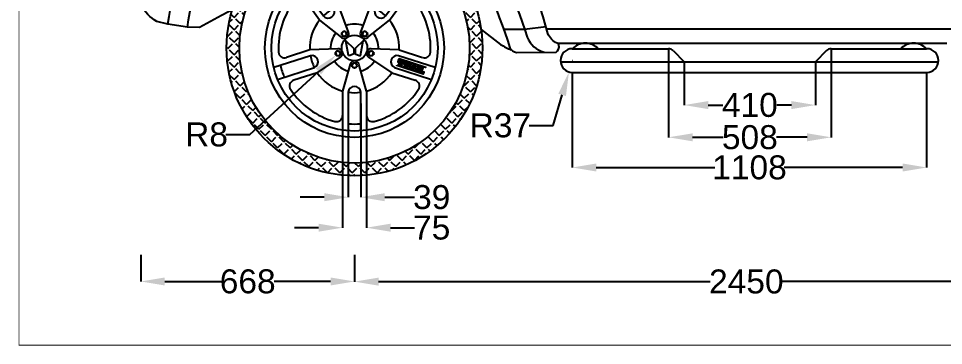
# Model space of a CAD drawing. Header units: millimetres. Extents: x 95227 to 123007, y 41076 to 56298.
# Drawn here: x 117435 to 120327, y 41076 to 42099 of the extents above; entities that cross this region are included whole.
import ezdxf

# ---------------------------------------------------------------- set-up
doc = ezdxf.new("R2010")
doc.units = ezdxf.units.MM
doc.header["$MEASUREMENT"] = 0
doc.layers.add('Dimensions', color=9, linetype='Continuous')
doc.styles.get("Standard").update_dxf_attribs({"font": 'arial.ttf'})
doc.dimstyles.get("Standard").update_dxf_attribs({"dimtxt": 75, "dimasz": 75, "dimexe": 0.18, "dimexo": 0.0625, "dimgap": 0.09, "dimtad": 0, "dimtih": 1, "dimtoh": 1, "dimdec": 0, "dimzin": 0, "dimdsep": 46, "dimtxsty": 'Standard', "dimcen": 0.09, "dimadec": 0, "dimazin": 0, "dimtfac": 1, "dimtdec": 0, "dimtofl": 0, "dimtmove": 0, "dimatfit": 3, "dimfxl": 1, "dimtolj": 1, "dimtzin": 0, "dimarcsym": 0})

# ---------------------------------------------------------------- blocks, each defined once
blk = doc.blocks.new('*U3')
blk.add_circle((0, -3.3), 8)
blk.add_arc((0, -3.3), 14.6, 16.3739, 164.0888)
blk = doc.blocks.new('*U4')
at = {"color": 0, "linetype": 'ByBlock', "lineweight": -2, "transparency": 16777216}
for p, rotation in [((86446.1, 54757.7), 215.9999999999999), ((86506.5, 54757.7), 144), ((86427.5, 54700.3), 287.9999999999999), ((86525.1, 54700.3), 72)]:
    blk.add_blockref('*U3', p, dxfattribs=dict(at, rotation=rotation))
blk.add_blockref('*U3', (86476.3, 54664.8), dxfattribs=at)
blk = doc.blocks.new('*U5')
blk.add_lwpolyline([(8, 0), (4, 6.9), (-4, 6.9), (-8, 0), (-4, -6.9), (4, -6.9)], close=True)
blk = doc.blocks.new('*U6')
at = {"color": 0, "linetype": 'ByBlock', "lineweight": -2, "transparency": 16777216}
for p, rotation in [((86444.2, 54760.4), 215.9999999999999), ((86508.4, 54760.4), 144), ((86424.3, 54699.3), 287.9999999999999), ((86528.2, 54699.3), 71.99999999999996)]:
    blk.add_blockref('*U5', p, dxfattribs=dict(at, rotation=rotation))
blk.add_blockref('*U5', (86476.3, 54661.5), dxfattribs=at)
blk = doc.blocks.new('Thar Text')
h = blk.add_hatch(color=1)
h.dxf.hatch_style = 1
h.paths.add_polyline_path([(46.7, -3), (-34.6, 23.4), (-35.1, 21.7), (46.1, -4.7)])
h.paths.add_polyline_path([(-15.4, 11.2, -0.382894), (-13.9, 8.7), (-16.4, 1.4, -0.23712), (-17.9, 0.6), (-19.2, 0.6, 0.31703), (-19.4, 0.4), (-20, -1.3), (-10.7, -4.4), (-10.2, -2.9, 0.242247), (-10.7, -1.1, -0.339913), (-11, -0.2), (-10.4, 1.6, -0.265073), (-10.3, 1.7, -0.273396), (-5.9, 0.3, -0.277258), (-5.9, 0.1), (-6.5, -1.5, -0.294154), (-7.4, -2.3, 0.288317), (-8.7, -3.4), (-9.2, -4.9), (5.4, -9.6), (6, -7.6, -0.393076), (4.7, -5.4), (4.8, -5.1, -0.353837), (6, -4.5), (10.8, -6, -0.376101), (11.5, -7.4, -0.347638), (10.2, -8.3), (9, -8.3), (8.3, -10.5), (27.2, -16.6), (28, -13.9), (26.4, -13.4, -0.348559), (26, -12.8), (26.7, -10.7, -0.381602), (27.7, -10), (29.6, -10.6, -0.406679), (30.5, -12.6), (29.5, -15.8, 0.400639), (30.6, -17.9), (40.6, -21.1), (41.6, -18.3), (36.1, -16.5, -0.333412), (35.2, -15), (35.7, -13.1, 0.344418), (35.1, -11.1, 0.196792), (37.3, -9.2), (38.4, -6.2, 0.356185), (36.6, -3.6), (32, -2.1), (31.3, -4.1, 0.250677), (32, -5.5, -0.521072), (31.7, -7.7, -0.179004), (30.2, -7.8), (28.3, -7.1, -0.34931), (27.9, -6.3), (29.6, -1.4), (22.9, 0.8), (22.1, -1.6, -0.435565), (23.4, -3.7), (21.2, -10.5, -0.584703), (17.9, -10.3), (16.7, 1.7, 0.27519), (15.3, 3.2), (11.4, 4.5), (11.7, -3.1, -0.566637), (11.2, -3.6), (7.8, -2.5, -0.426032), (7.8, -1.8), (9.6, 0.4), (10.1, 2, 0.26241), (9.7, 3.6), (1.6, -5.4, -0.497213), (-1.2, -3.7), (1.2, 3.7, -0.471858), (3.7, 5.1), (4.3, 6.8), (-4.2, 9.6), (-4.9, 7.6, 0.376102), (-4, 6), (-4.7, 3.9, -0.251657), (-9.4, 5.4), (-9.1, 6.4, -0.401256), (-7, 8.1), (-6.3, 10.3), (-16.9, 13.7), (-26.6, 16.8), (-35.8, 19.8), (-38.1, 12.7), (-36.4, 12.1, -0.37191), (-31.2, 15.3, -0.585078), (-30.4, 13.7), (-32.6, 7, -0.316215), (-34.2, 6), (-35.5, 6.1, 0.351509), (-35.9, 5.8), (-36.5, 4.1), (-31, 2.4), (-25.6, 0.6), (-25, 2.3, 0.351509), (-25.2, 2.7), (-26.4, 3.4, -0.316215), (-27, 5.2), (-24.9, 11.9, -0.585078), (-23.3, 12.7, -0.37191), (-21, 7.1), (-19.3, 6.6), (-18.1, 10.1, -0.399434)])
h.paths.add_polyline_path([(40, -23.5), (-41.3, 2.9), (-41.8, 1.3), (39.4, -25.1)])
at = {"color": 1}
for points in [[(-41.3, 2.9), (40, -23.5), (39.4, -25.1), (-41.8, 1.3)], [(-34.6, 23.4), (46.7, -3), (46.1, -4.7), (-35.1, 21.7)]]:
    blk.add_lwpolyline(points, close=True, dxfattribs=at)
blk.add_lwpolyline([(-16.9, 13.7), (-26.6, 16.8), (-35.8, 19.8), (-38.1, 12.7), (-36.4, 12.1, -0.37191), (-31.2, 15.3, -0.585078), (-30.4, 13.7), (-32.6, 7, -0.316215), (-34.2, 6), (-35.5, 6.1, 0.351509), (-35.9, 5.8), (-36.5, 4.1), (-31, 2.4), (-25.6, 0.6), (-25, 2.3, 0.351509), (-25.2, 2.7), (-26.4, 3.4, -0.316215), (-27, 5.2), (-24.9, 11.9, -0.585078), (-23.3, 12.7, -0.37191), (-21, 7.1), (-19.3, 6.6), (-18.1, 10.1, -0.399434), (-15.4, 11.2, -0.382894), (-13.9, 8.7), (-16.4, 1.4, -0.23712), (-17.9, 0.6), (-19.2, 0.6, 0.31703), (-19.4, 0.4), (-20, -1.3), (-10.7, -4.4), (-10.2, -2.9, 0.242247), (-10.7, -1.1, -0.339913), (-11, -0.2), (-10.4, 1.6, -0.265073), (-10.3, 1.7, -0.273396), (-5.9, 0.3, -0.277258), (-5.9, 0.1), (-6.5, -1.5, -0.294154), (-7.4, -2.3, 0.288317), (-8.7, -3.4), (-9.2, -4.9), (5.4, -9.6), (6, -7.6, -0.393076), (4.7, -5.4), (4.8, -5.1, -0.353837), (6, -4.5), (10.8, -6, -0.376101), (11.5, -7.4, -0.347638), (10.2, -8.3), (9, -8.3), (8.3, -10.5), (27.2, -16.6), (28, -13.9), (26.4, -13.4, -0.348559), (26, -12.8), (26.7, -10.7, -0.381602), (27.7, -10), (29.6, -10.6, -0.406679), (30.5, -12.6), (29.5, -15.8, 0.400639), (30.6, -17.9), (40.6, -21.1), (41.6, -18.3), (36.1, -16.5, -0.333412), (35.2, -15), (35.7, -13.1, 0.344418), (35.1, -11.1, 0.196792), (37.3, -9.2), (38.4, -6.2, 0.356185), (36.6, -3.6), (32, -2.1), (31.3, -4.1, 0.250677), (32, -5.5, -0.521072), (31.7, -7.7, -0.179004), (30.2, -7.8), (28.3, -7.1, -0.34931), (27.9, -6.3), (29.6, -1.4), (22.9, 0.8), (22.1, -1.6, -0.435565), (23.4, -3.7), (21.2, -10.5, -0.584703), (17.9, -10.3), (16.7, 1.7, 0.27519), (15.3, 3.2), (11.4, 4.5), (11.7, -3.1, -0.58706), (11.2, -3.6), (7.8, -2.5, -0.426032), (7.8, -1.8), (9.6, 0.4), (10.1, 2, 0.26241), (9.7, 3.6), (1.6, -5.4, -0.497213), (-1.2, -3.7), (1.2, 3.7, -0.471858), (3.7, 5.1), (4.3, 6.8), (-4.2, 9.6), (-4.9, 7.6, 0.376102), (-4, 6), (-4.7, 3.9, -0.251657), (-9.4, 5.4), (-9.1, 6.4, -0.401256), (-7, 8.1), (-6.3, 10.3), (-16.9, 13.7)], format="xyb", dxfattribs=at)
blk = doc.blocks.new('Wheel')
h = blk.add_hatch()
h.set_pattern_fill('ANGLE', color=256, scale=100, angle=45)
h.set_pattern_definition([(45, (-86476.282, -54716.16), (-19.4454365, 19.4454365), [20, -7.5]), (135, (-86476.282, -54716.16), (-19.4454365, -19.4454365), [20, -7.5])])
h.paths.add_polyline_path([(0, 400), (0, 360, -0.414214), (360, 0), (400, 0, 0.414214)])
h.paths.add_polyline_path([(0, 400, 0.414214), (-400, 0), (-360, 0, -0.414214), (0, 360)])
h.paths.add_polyline_path([(-360, 0), (-400, 0, 0.414214), (0, -400), (0, -360, -0.414214)])
h.paths.add_polyline_path([(400, 0), (360, 0, -0.414214), (0, -360), (0, -400, 0.414214)])
for points in [[(-168.2, 198.3), (-97.1, 100.4, 0.916875), (-65.5, 123.4), (-136.6, 221.2)], [(136.6, 221.2), (65.5, 123.4, 0.916875), (97.1, 100.4), (168.2, 198.3)], [(-240.6, -98.7), (-125.5, -61.3, 0.916875), (-137.6, -24.2), (-252.6, -61.6)], [(252.6, -61.6), (137.6, -24.2, 0.916875), (125.5, -61.3), (240.6, -98.7)], [(19.5, -259.3), (19.5, -138.3, 0.916875), (-19.5, -138.3), (-19.5, -259.3)]]:
    blk.add_lwpolyline(points, format="xyb")
for points in [[(-48.9, 131.2), (-94.2, 193.4)], [(48.9, 131.2), (94.2, 193.4)], [(-109.6, 87.1), (-154.8, 149.3)], [(109.6, 87.1), (154.8, 149.3)], [(-18.4, 49.2), (-48.9, 131.2)], [(48.9, 131.2), (18.3, 49.1)], [(-109.6, 87.1), (-41, 32.6)], [(41.1, 32.7), (109.6, 87.1)], [(-1.9, -2), (-1.8, -18.5), (-14.1, -23.7), (-18.9, -23.7), (-27.1, 22.8), (-1.9, -2)], [(1.9, -2), (1.8, -18.5), (14.1, -23.7), (18.9, -23.7), (27, 22.8), (1.9, -2)], [(-139.9, -6), (-213, -29.8)], [(-52.5, -2.3), (-139.9, -6)], [(139.9, -6), (52.4, -2.3)], [(139.9, -6), (213, -29.8)], [(-116.7, -77.3), (-43.7, -29)], [(-14.1, -50.6), (-37.5, -134.9)], [(37.5, -134.9), (14, -50.5)], [(43.8, -29), (116.7, -77.3)], [(-116.7, -77.3), (-189.9, -101.1)], [(116.7, -77.3), (189.9, -101.1)], [(-37.5, -134.9), (-37.5, -211.8)], [(37.5, -134.9), (37.5, -211.8)]]:
    blk.add_lwpolyline(points)
for radius in [400, 360, 280, 260, 40]:
    blk.add_circle((0, 0), radius)
for centre, radius, start, end in [((0, 0), 238, 68.8883, 111.1117), ((0, 0), 238, 121.3003, 130.6997), ((-78.9, 204.5), 18.8, 111.1117, 216), ((78.9, 204.5), 18.8, 324, 68.8883), ((0, 0), 238, 49.3003, 58.6997), ((0, 0), 238, 140.8883, 183.1117), ((-170.1, 138.3), 18.8, 36, 140.8883), ((170.1, 138.3), 18.8, 39.1117, 144), ((0, 0), 238, 356.8883, 39.1117), ((0, 0), 140, 117.9935, 134.0065), ((0, 0), 140, 69.5368, 110.4632), ((0, 0), 140, 45.9935, 62.0065), ((0, 0), 140, 141.5368, 182.4632), ((0, 0), 140, 357.5368, 38.4632), ((0, 0), 75, 69.5368, 110.4632), ((0, 0), 75, 141.5368, 182.4632), ((0, 0), 75, 357.5368, 38.4632), ((-218.9, -11.9), 18.8, 183.1117, 288), ((0, 0), 140, 189.9935, 206.0065), ((218.9, -11.9), 18.8, 252, 356.8883), ((0, 0), 238, 193.3003, 202.6997), ((0, 0), 75, 213.5368, 254.4632), ((0, 0), 75, 285.5368, 326.4632), ((0, 0), 140, 213.5368, 254.4632), ((0, 0), 140, 285.5368, 326.4632), ((-184.1, -119), 18.8, 108, 212.8883), ((184.1, -119), 18.8, 327.1117, 72), ((0, 0), 238, 212.8883, 255.1117), ((0, 0), 140, 261.9935, 278.0065), ((0, 0), 238, 284.8883, 327.1117), ((-56.3, -211.8), 18.8, 255.1117, 0), ((56.3, -211.8), 18.8, 180, 284.8883), ((0, 0), 238, 265.3003, 274.6997)]:
    blk.add_arc(centre, radius, start, end)
for name in ['*U4', '*U6']:
    blk.add_blockref(name, (-86476.3, -54716.2))
at = {"color": 1, "xscale": 1.026477805229593, "yscale": 1.026477805229593, "zscale": 1.026477805229593}
blk.add_blockref('Thar Text', (174.7, -56.7), dxfattribs=at)
blk = doc.blocks.new('*D136')
at = {"layer": 'Defpoints', "color": 0, "transparency": 16777216}
for p in [(118466.2, 41833.7), (118505.2, 41833.7), (118505.2, 41540)]:
    blk.add_point(p, dxfattribs=at)
at = {"layer": 'Dimensions', "color": 0, "lineweight": -2, "transparency": 16777216}
for p, q in [((118466.2, 41833.7), (118466.2, 41539.8)), ((118505.2, 41833.7), (118505.2, 41539.8)), ((118391.2, 41540), (118316.2, 41540)), ((118580.2, 41540), (118673.2, 41540))]:
    blk.add_line(p, q, dxfattribs=at)
at = {"layer": 'Dimensions', "color": 0, "transparency": 16777216}
for points in [[(118391.2, 41552.5), (118391.2, 41527.5), (118466.2, 41540)], [(118580.2, 41552.5), (118580.2, 41527.5), (118505.2, 41540)]]:
    blk.add_solid(points, dxfattribs=at)
at = {"layer": 'Dimensions', "color": 0, "transparency": 16777216, "insert": (118727.1, 41540), "char_height": 75, "attachment_point": 5}
blk.add_mtext('\\A1;39', dxfattribs=at)
blk = doc.blocks.new('*D137')
at = {"layer": 'Defpoints', "color": 0, "transparency": 16777216}
for p in [(118448.2, 41833.7), (118523.2, 41833.7), (118523.2, 41444.6)]:
    blk.add_point(p, dxfattribs=at)
at = {"layer": 'Dimensions', "color": 0, "lineweight": -2, "transparency": 16777216}
for p, q in [((118448.2, 41833.7), (118448.2, 41444.4)), ((118523.2, 41833.7), (118523.2, 41444.4)), ((118373.2, 41444.6), (118298.2, 41444.6)), ((118598.2, 41444.6), (118673.2, 41444.6))]:
    blk.add_line(p, q, dxfattribs=at)
at = {"layer": 'Dimensions', "color": 0, "transparency": 16777216}
for points in [[(118373.2, 41457.1), (118373.2, 41432.1), (118448.2, 41444.6)], [(118598.2, 41457.1), (118598.2, 41432.1), (118523.2, 41444.6)]]:
    blk.add_solid(points, dxfattribs=at)
at = {"layer": 'Dimensions', "color": 0, "transparency": 16777216, "insert": (118727, 41444.6), "char_height": 75, "attachment_point": 5}
blk.add_mtext('\\A1;75', dxfattribs=at)
blk = doc.blocks.new('*D108')
at = {"layer": 'Defpoints', "color": 0, "transparency": 16777216}
for p in [(118427.9, 41984.8), (118433.8, 41990.2)]:
    blk.add_point(p, dxfattribs=at)
at = {"layer": 'Dimensions', "color": 0, "lineweight": -2, "transparency": 16777216}
for p, q in [((118433.7, 41990.2), (118433.9, 41990.2)), ((118433.8, 41990.1), (118433.8, 41990.3)), ((118158.7, 41736.1), (118372.8, 41933.9)), ((118083.7, 41736.1), (118158.7, 41736.1))]:
    blk.add_line(p, q, dxfattribs=at)
at = {"layer": 'Dimensions', "color": 0, "transparency": 16777216}
blk.add_solid([(118364.3, 41943.1), (118381.3, 41924.7), (118427.9, 41984.8)], dxfattribs=at)
at = {"layer": 'Dimensions', "color": 0, "transparency": 16777216, "insert": (118023.1, 41736.1), "char_height": 75, "attachment_point": 5}
blk.add_mtext('\\A1;R8', dxfattribs=at)
blk = doc.blocks.new('*D148')
at = {"layer": 'Defpoints', "color": 0, "transparency": 16777216}
for p in [(119166.7, 41930.6), (120274.5, 41930.6), (120274.5, 41633)]:
    blk.add_point(p, dxfattribs=at)
at = {"layer": 'Dimensions', "color": 0, "lineweight": -2, "transparency": 16777216}
for p, q in [((119166.7, 41930.6), (119166.7, 41632.9)), ((120274.5, 41930.6), (120274.5, 41632.9)), ((119241.7, 41633), (119612, 41633)), ((120199.5, 41633), (119829.2, 41633))]:
    blk.add_line(p, q, dxfattribs=at)
at = {"layer": 'Dimensions', "color": 0, "transparency": 16777216}
for points in [[(119241.7, 41645.5), (119241.7, 41620.5), (119166.7, 41633)], [(120199.5, 41645.5), (120199.5, 41620.5), (120274.5, 41633)]]:
    blk.add_solid(points, dxfattribs=at)
at = {"layer": 'Dimensions', "color": 0, "transparency": 16777216, "insert": (119720.6, 41633), "char_height": 75, "attachment_point": 5}
blk.add_mtext('\\A1;1108', dxfattribs=at)
blk = doc.blocks.new('*D111')
at = {"layer": 'Defpoints', "color": 0, "transparency": 16777216}
for p in [(119166.7, 41967.7), (119156.2, 41932.2)]:
    blk.add_point(p, dxfattribs=at)
at = {"layer": 'Dimensions', "color": 0, "lineweight": -2, "transparency": 16777216}
for p, q in [((119166.6, 41967.7), (119166.8, 41967.7)), ((119166.7, 41967.6), (119166.7, 41967.8)), ((119106.3, 41764.5), (119134.8, 41860.3)), ((119031.3, 41764.5), (119106.3, 41764.5))]:
    blk.add_line(p, q, dxfattribs=at)
at = {"layer": 'Dimensions', "color": 0, "transparency": 16777216}
blk.add_solid([(119122.8, 41863.8), (119146.8, 41856.7), (119156.2, 41932.2)], dxfattribs=at)
at = {"layer": 'Dimensions', "color": 0, "transparency": 16777216, "insert": (118941.6, 41764.5), "char_height": 75, "attachment_point": 5}
blk.add_mtext('\\A1;R37', dxfattribs=at)
blk = doc.blocks.new('*D149')
at = {"layer": 'Defpoints', "color": 0, "transparency": 16777216}
for p in [(119467.7, 42004.8), (119975.7, 42004.8), (119975.7, 41727.5)]:
    blk.add_point(p, dxfattribs=at)
at = {"layer": 'Dimensions', "color": 0, "lineweight": -2, "transparency": 16777216}
for p, q in [((119467.7, 42004.7), (119467.7, 41727.3)), ((119975.7, 42004.7), (119975.7, 41727.3)), ((119542.7, 41727.5), (119638.7, 41727.5)), ((119900.7, 41727.5), (119804.7, 41727.5))]:
    blk.add_line(p, q, dxfattribs=at)
at = {"layer": 'Dimensions', "color": 0, "transparency": 16777216}
for points in [[(119542.7, 41740), (119542.7, 41715), (119467.7, 41727.5)], [(119900.7, 41740), (119900.7, 41715), (119975.7, 41727.5)]]:
    blk.add_solid(points, dxfattribs=at)
at = {"layer": 'Dimensions', "color": 0, "transparency": 16777216, "insert": (119721.7, 41727.5), "char_height": 75, "attachment_point": 5}
blk.add_mtext('\\A1;508', dxfattribs=at)
blk = doc.blocks.new('*D150')
at = {"layer": 'Defpoints', "color": 0, "transparency": 16777216}
for p in [(119516.5, 41963.4), (119926.9, 41963.4), (119926.9, 41828.4)]:
    blk.add_point(p, dxfattribs=at)
at = {"layer": 'Dimensions', "color": 0, "lineweight": -2, "transparency": 16777216}
for p, q in [((119516.5, 41963.3), (119516.5, 41828.2)), ((119926.9, 41963.3), (119926.9, 41828.2)), ((119591.5, 41828.4), (119637.4, 41828.4)), ((119851.9, 41828.4), (119806, 41828.4))]:
    blk.add_line(p, q, dxfattribs=at)
at = {"layer": 'Dimensions', "color": 0, "transparency": 16777216}
for points in [[(119591.5, 41840.9), (119591.5, 41815.9), (119516.5, 41828.4)], [(119851.9, 41840.9), (119851.9, 41815.9), (119926.9, 41828.4)]]:
    blk.add_solid(points, dxfattribs=at)
at = {"layer": 'Dimensions', "color": 0, "transparency": 16777216, "insert": (119721.7, 41828.4), "char_height": 75, "attachment_point": 5}
blk.add_mtext('\\A1;410', dxfattribs=at)
blk = doc.blocks.new('*D122')
at = {"layer": 'Defpoints', "color": 0, "transparency": 16777216}
for p in [(117817.6, 41359.8), (118485.7, 41359.8), (118485.7, 41276.3)]:
    blk.add_point(p, dxfattribs=at)
at = {"layer": 'Dimensions', "color": 0, "lineweight": -2, "transparency": 16777216}
for p, q in [((117817.6, 41359.7), (117817.6, 41276.1)), ((118485.7, 41359.7), (118485.7, 41276.1)), ((117892.6, 41276.3), (118068.4, 41276.3)), ((118410.7, 41276.3), (118234.9, 41276.3))]:
    blk.add_line(p, q, dxfattribs=at)
at = {"layer": 'Dimensions', "color": 0, "transparency": 16777216}
for points in [[(117892.6, 41288.8), (117892.6, 41263.8), (117817.6, 41276.3)], [(118410.7, 41288.8), (118410.7, 41263.8), (118485.7, 41276.3)]]:
    blk.add_solid(points, dxfattribs=at)
at = {"layer": 'Dimensions', "color": 0, "transparency": 16777216, "insert": (118151.7, 41276.3), "char_height": 75, "attachment_point": 5}
blk.add_mtext('\\A1;668', dxfattribs=at)
blk = doc.blocks.new('*D123')
at = {"layer": 'Defpoints', "color": 0, "transparency": 16777216}
for p in [(118485.7, 41359.8), (120935.7, 41359.8), (120935.7, 41275.9)]:
    blk.add_point(p, dxfattribs=at)
at = {"layer": 'Dimensions', "color": 0, "lineweight": -2, "transparency": 16777216}
for p, q in [((118485.7, 41359.7), (118485.7, 41275.7)), ((120935.7, 41359.7), (120935.7, 41275.7)), ((118560.7, 41275.9), (119598.1, 41275.9)), ((120860.7, 41275.9), (119823.3, 41275.9))]:
    blk.add_line(p, q, dxfattribs=at)
at = {"layer": 'Dimensions', "color": 0, "transparency": 16777216}
for points in [[(118560.7, 41288.4), (118560.7, 41263.4), (118485.7, 41275.9)], [(120860.7, 41288.4), (120860.7, 41263.4), (120935.7, 41275.9)]]:
    blk.add_solid(points, dxfattribs=at)
at = {"layer": 'Dimensions', "color": 0, "transparency": 16777216, "insert": (119710.7, 41275.9), "char_height": 75, "attachment_point": 5}
blk.add_mtext('\\A1;2450', dxfattribs=at)

msp = doc.modelspace()

# ---------------------------------------------------------------- linework, layer by layer
at = {"const_width": 2.5}
msp.add_lwpolyline([(117436.4, 44132.2), (122402, 44132.2), (122402, 41077.2), (117436.4, 41077.2)], close=True, dxfattribs=at)
at = {"color": 0}
for points in [[(118111.5, 42130.9), (118070.1, 42108.6), (118001.4, 42071.5), (117963.2, 42072.1), (117901.8, 42081.1), (117867.2, 42089.7, -0.117079), (117817.6, 42140.3), (117816.1, 42281, -0.160817), (117852.7, 42310.6), (117913.1, 42334.2), (118002.5, 42521.4, -0.09235), (118054, 42589.1), (118100.4, 42718.1, -0.065977), (118457, 42814, -0.030427), (119280.4, 42838), (119506.1, 43354.2), (119561.5, 43361.5), (119573.1, 43377.2), (120085.2, 43427.5, -0.048358), (120855.3, 43435.9)], [(118971.3, 42007.1, 0.233664), (118992.1, 41993.1), (119115.9, 41994.4, 0.3113), (119125, 42015.3, 0.248226), (119119.5, 42022.1, -0.200274), (119090.1, 42052.4, 0.070368), (118922.5, 42450.2, 0.281581), (118564, 42637), (118219.2, 42631.9, 0.332447), (118004.3, 42465.5)], [(117901.8, 42081.1, -0.100166), (118037.5, 42458.4, -0.181535), (118194.6, 42567.1), (118565.5, 42578.9, -0.244707), (118858.2, 42406.2, -0.059603), (119025.8, 42040.4, 0.231908), (119078.2, 41994)], [(117963.2, 42072.1, -0.099635), (118089.5, 42424.5, -0.171641), (118203.7, 42505.4), (118564.7, 42516.9, -0.242297), (118805.5, 42373.6, -0.06187), (118971.3, 42007.1)], [(118881.6, 42064.5), (118941.9, 42018.3, 0.057418), (118975.7, 42001.3)]]:
    msp.add_lwpolyline(points, format="xyb", dxfattribs=at)
for points in [[(119084.4, 42073.4), (119017.6, 42065.3), (118952, 42065.4)], [(119086.2, 42066.7), (120349.9, 42066.7)], [(119119.7, 42022), (120337.6, 42022)], [(119166.7, 42004.8), (119467.7, 42004.8)], [(119482, 41998.7), (119516.5, 41963.4)], [(119961.4, 41998.7), (119926.9, 41963.4)], [(119975.7, 42004.8), (120274.5, 42004.8)], [(119129.9, 41963.4), (120311.3, 41963.4)], [(119166.7, 41930.6), (120274.5, 41930.6)]]:
    msp.add_lwpolyline(points, dxfattribs=at)
for centre, radius, start, end in [((119207.4, 41965.4), 56.6, 44.0534, 135.9466), ((120233.8, 41965.4), 56.6, 44.0534, 135.9466), ((119166.7, 41967.7), 37.1, 90, 270), ((119467.7, 41984.8), 20, 44.3056, 90), ((119975.7, 41984.8), 20, 90, 135.6944), ((120274.5, 41967.7), 37.1, 270, 90)]:
    msp.add_arc(centre, radius, start, end, dxfattribs=at)

# ---------------------------------------------------------------- block references
msp.add_blockref('Wheel', (118485.7, 42007.1), dxfattribs=at)

# ---------------------------------------------------------------- dimensions: what is measured, and where the dimension line sits
at = {"layer": 'Dimensions', "color": 8}
for p1, p2, distance, picture, middle in [((119467.7, 42004.8), (119975.7, 42004.8), -277.3, '*D149', (119721.7, 41727.5)), ((119516.5, 41963.4), (119926.9, 41963.4), -135, '*D150', (119721.7, 41828.4)), ((118448.2, 41833.7), (118523.2, 41833.7), -389.2, '*D137', (118727, 41444.6)), ((117817.6, 41359.8), (118485.7, 41359.8), -83.5, '*D122', (118151.7, 41276.3)), ((118485.7, 41359.8), (120935.7, 41359.8), -83.9, '*D123', (119710.7, 41275.9))]:
    dim = msp.add_aligned_dim(p1=p1, p2=p2, distance=distance, dimstyle='Standard', dxfattribs=at)
    dim.commit()
    dim.dimension.update_dxf_attribs({"geometry": picture, "text_midpoint": middle})
for center, mpoint, picture, middle in [((118433.8, 41990.2), (118427.9, 41984.8), '*D108', (118023.1, 41736.1)), ((119166.7, 41967.7), (119156.2, 41932.2), '*D111', (118941.6, 41764.5))]:
    dim = msp.add_radius_dim(center=center, mpoint=mpoint, dimstyle='Standard', dxfattribs=at)
    dim.commit()
    dim.dimension.update_dxf_attribs({"geometry": picture, "text_midpoint": middle, "dimtype": 164})
for base, p1, p2, picture, middle in [((120274.5, 41633), (119166.7, 41930.6), (120274.5, 41930.6), '*D148', (119720.6, 41633)), ((118505.2, 41540), (118466.2, 41833.7), (118505.2, 41833.7), '*D136', (118727.1, 41540))]:
    dim = msp.add_linear_dim(base=base, p1=p1, p2=p2, angle=0, dimstyle='Standard', dxfattribs=at)
    dim.commit()
    dim.dimension.update_dxf_attribs({"geometry": picture, "text_midpoint": middle, "dimtype": 161})

doc.saveas('drawing.dxf')
